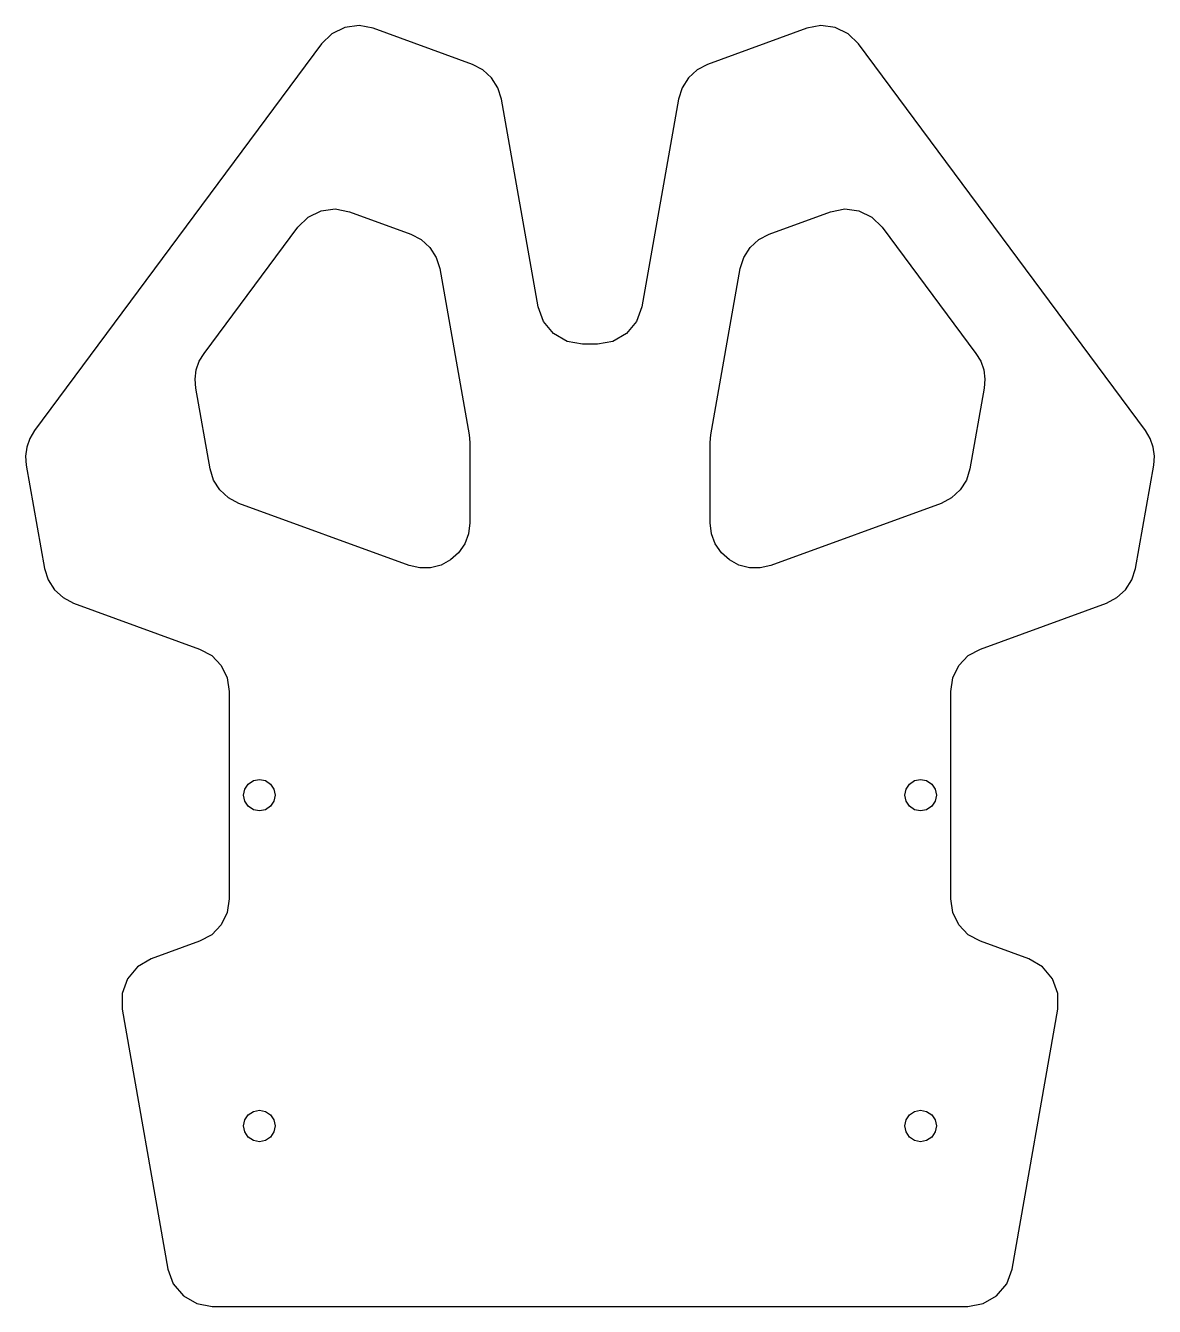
# Model space of a CAD drawing. Extents: x -37.6 to 37.6, y 0 to 85.2.
import ezdxf

# ---------------------------------------------------------------- set-up
doc = ezdxf.new("R2010")
doc.units = 0
doc.header["$MEASUREMENT"] = 0
doc.layers.add('VISIBLE', color=7, linetype='CONTINUOUS')

msp = doc.modelspace()

# ---------------------------------------------------------------- linework, layer by layer
at = {"layer": 'VISIBLE'}
for points in [[(-14.427, 85, 1.6), (-15.367, 85.18, 1.6), (-16.315, 85.054, 1.6), (-17.176, 84.637, 1.6), (-17.862, 83.97, 1.6)], [(-7.819, 82.595, 1.6), (-14.427, 85, 1.6)], [(14.427, 85, 1.6), (7.819, 82.595, 1.6)], [(17.862, 83.97, 1.6), (17.176, 84.637, 1.6), (16.315, 85.054, 1.6), (15.367, 85.18, 1.6), (14.427, 85, 1.6)], [(-17.862, 83.97, 1.6), (-36.966, 58.253, 1.6)], [(36.966, 58.253, 1.6), (17.862, 83.97, 1.6)], [(-5.891, 80.297, 1.6), (-6.126, 81.044, 1.6), (-6.547, 81.704, 1.6), (-7.125, 82.233, 1.6), (-7.819, 82.595, 1.6)], [(7.819, 82.595, 1.6), (7.125, 82.233, 1.6), (6.547, 81.704, 1.6), (6.126, 81.044, 1.6), (5.891, 80.297, 1.6)], [(-3.454, 66.479, 1.6), (-5.891, 80.297, 1.6)], [(5.891, 80.297, 1.6), (3.454, 66.479, 1.6)], [(-19.445, 71.776, 1.6), (-18.76, 72.443, 1.6), (-17.899, 72.861, 1.6), (-16.951, 72.986, 1.6), (-16.011, 72.806, 1.6)], [(-16.011, 72.806, 1.6), (-11.923, 71.319, 1.6)], [(11.923, 71.319, 1.6), (16.011, 72.806, 1.6)], [(16.011, 72.806, 1.6), (16.951, 72.986, 1.6), (17.899, 72.861, 1.6), (18.76, 72.443, 1.6), (19.445, 71.776, 1.6)], [(-25.684, 63.378, 1.6), (-19.445, 71.776, 1.6)], [(19.445, 71.776, 1.6), (25.684, 63.378, 1.6)], [(-11.923, 71.319, 1.6), (-11.229, 70.957, 1.6), (-10.651, 70.428, 1.6), (-10.231, 69.767, 1.6), (-9.995, 69.02, 1.6)], [(9.995, 69.02, 1.6), (10.231, 69.767, 1.6), (10.651, 70.428, 1.6), (11.229, 70.957, 1.6), (11.923, 71.319, 1.6)], [(-9.995, 69.02, 1.6), (-8.046, 57.964, 1.6)], [(8.046, 57.964, 1.6), (9.995, 69.02, 1.6)], [(-0.5, 64, 1.6), (-1.526, 64.181, 1.6), (-2.428, 64.702, 1.6), (-3.098, 65.5, 1.6), (-3.454, 66.479, 1.6)], [(3.454, 66.479, 1.6), (3.098, 65.5, 1.6), (2.428, 64.702, 1.6), (1.526, 64.181, 1.6), (0.5, 64, 1.6)], [(0.5, 64, 1.6), (-0.5, 64, 1.6)], [(-26.231, 61.068, 1.6), (-26.275, 61.675, 1.6), (-26.196, 62.279, 1.6), (-25.996, 62.855, 1.6), (-25.684, 63.378, 1.6)], [(25.684, 63.378, 1.6), (25.996, 62.855, 1.6), (26.196, 62.279, 1.6), (26.275, 61.675, 1.6), (26.231, 61.068, 1.6)], [(-25.285, 55.706, 1.6), (-26.231, 61.068, 1.6)], [(26.231, 61.068, 1.6), (25.285, 55.706, 1.6)], [(-36.966, 58.253, 1.6), (-37.278, 57.73, 1.6), (-37.477, 57.154, 1.6), (-37.556, 56.551, 1.6), (-37.512, 55.943, 1.6)], [(-8.046, 57.964, 1.6), (-8, 57.443, 1.6)], [(8, 57.443, 1.6), (8.046, 57.964, 1.6)], [(37.512, 55.943, 1.6), (37.556, 56.551, 1.6), (37.477, 57.154, 1.6), (37.278, 57.73, 1.6), (36.966, 58.253, 1.6)], [(-8, 57.443, 1.6), (-8, 52.103, 1.6)], [(8, 52.103, 1.6), (8, 57.443, 1.6)], [(-37.512, 55.943, 1.6), (-36.301, 49.073, 1.6)], [(-23.357, 53.408, 1.6), (-24.051, 53.769, 1.6), (-24.629, 54.298, 1.6), (-25.05, 54.959, 1.6), (-25.285, 55.706, 1.6)], [(25.285, 55.706, 1.6), (25.05, 54.959, 1.6), (24.629, 54.298, 1.6), (24.051, 53.769, 1.6), (23.357, 53.408, 1.6)], [(36.301, 49.073, 1.6), (37.512, 55.943, 1.6)], [(-12.026, 49.284, 1.6), (-23.357, 53.408, 1.6)], [(23.357, 53.408, 1.6), (12.026, 49.284, 1.6)], [(-8, 52.103, 1.6), (-8.086, 51.39, 1.6), (-8.339, 50.717, 1.6), (-8.744, 50.125, 1.6), (-9.279, 49.645, 1.6), (-9.913, 49.307, 1.6), (-10.608, 49.128, 1.6), (-11.327, 49.121, 1.6), (-12.026, 49.284, 1.6)], [(12.026, 49.284, 1.6), (11.327, 49.121, 1.6), (10.608, 49.128, 1.6), (9.913, 49.307, 1.6), (9.279, 49.645, 1.6), (8.744, 50.125, 1.6), (8.339, 50.717, 1.6), (8.086, 51.39, 1.6), (8, 52.103, 1.6)], [(-36.301, 49.073, 1.6), (-36.065, 48.326, 1.6), (-35.644, 47.666, 1.6), (-35.067, 47.137, 1.6), (-34.372, 46.775, 1.6)], [(34.372, 46.775, 1.6), (35.067, 47.137, 1.6), (35.644, 47.666, 1.6), (36.065, 48.326, 1.6), (36.301, 49.073, 1.6)], [(-34.372, 46.775, 1.6), (-25.974, 43.718, 1.6)], [(25.974, 43.718, 1.6), (34.372, 46.775, 1.6)], [(-25.974, 43.718, 1.6), (-25.174, 43.279, 1.6), (-24.543, 42.62, 1.6), (-24.139, 41.801, 1.6), (-24, 40.899, 1.6)], [(24, 40.899, 1.6), (24.139, 41.801, 1.6), (24.543, 42.62, 1.6), (25.174, 43.279, 1.6), (25.974, 43.718, 1.6)], [(-24, 40.899, 1.6), (-24, 27.101, 1.6)], [(24, 27.101, 1.6), (24, 40.899, 1.6)], [(-20.95, 34, 1.6), (-21.03, 33.598, 1.6), (-21.258, 33.258, 1.6), (-21.598, 33.03, 1.6), (-22, 32.95, 1.6), (-22.402, 33.03, 1.6), (-22.742, 33.258, 1.6), (-22.97, 33.598, 1.6), (-23.05, 34, 1.6), (-22.97, 34.402, 1.6), (-22.742, 34.742, 1.6), (-22.402, 34.97, 1.6), (-22, 35.05, 1.6), (-21.598, 34.97, 1.6), (-21.258, 34.742, 1.6), (-21.03, 34.402, 1.6), (-20.95, 34, 1.6)], [(20.95, 34, 1.6), (21.03, 34.402, 1.6), (21.258, 34.742, 1.6), (21.598, 34.97, 1.6), (22, 35.05, 1.6), (22.402, 34.97, 1.6), (22.742, 34.742, 1.6), (22.97, 34.402, 1.6), (23.05, 34, 1.6), (22.97, 33.598, 1.6), (22.742, 33.258, 1.6), (22.402, 33.03, 1.6), (22, 32.95, 1.6), (21.598, 33.03, 1.6), (21.258, 33.258, 1.6), (21.03, 33.598, 1.6), (20.95, 34, 1.6)], [(-24, 27.101, 1.6), (-24.139, 26.199, 1.6), (-24.543, 25.38, 1.6), (-25.174, 24.721, 1.6), (-25.974, 24.282, 1.6)], [(25.974, 24.282, 1.6), (25.174, 24.721, 1.6), (24.543, 25.38, 1.6), (24.139, 26.199, 1.6), (24, 27.101, 1.6)], [(-25.974, 24.282, 1.6), (-29.205, 23.106, 1.6)], [(29.205, 23.106, 1.6), (25.974, 24.282, 1.6)], [(-29.205, 23.106, 1.6), (-30.107, 22.585, 1.6), (-30.777, 21.787, 1.6), (-31.133, 20.808, 1.6), (-31.133, 19.766, 1.6)], [(31.133, 19.766, 1.6), (31.133, 20.808, 1.6), (30.777, 21.787, 1.6), (30.107, 22.585, 1.6), (29.205, 23.106, 1.6)], [(-31.133, 19.766, 1.6), (-28.085, 2.479, 1.6)], [(28.085, 2.479, 1.6), (31.133, 19.766, 1.6)], [(-20.95, 12, 1.6), (-21.03, 11.598, 1.6), (-21.258, 11.258, 1.6), (-21.598, 11.03, 1.6), (-22, 10.95, 1.6), (-22.402, 11.03, 1.6), (-22.742, 11.258, 1.6), (-22.97, 11.598, 1.6), (-23.05, 12, 1.6), (-22.97, 12.402, 1.6), (-22.742, 12.742, 1.6), (-22.402, 12.97, 1.6), (-22, 13.05, 1.6), (-21.598, 12.97, 1.6), (-21.258, 12.742, 1.6), (-21.03, 12.402, 1.6), (-20.95, 12, 1.6)], [(20.95, 12, 1.6), (21.03, 12.402, 1.6), (21.258, 12.742, 1.6), (21.598, 12.97, 1.6), (22, 13.05, 1.6), (22.402, 12.97, 1.6), (22.742, 12.742, 1.6), (22.97, 12.402, 1.6), (23.05, 12, 1.6), (22.97, 11.598, 1.6), (22.742, 11.258, 1.6), (22.402, 11.03, 1.6), (22, 10.95, 1.6), (21.598, 11.03, 1.6), (21.258, 11.258, 1.6), (21.03, 11.598, 1.6), (20.95, 12, 1.6)], [(-28.085, 2.479, 1.6), (-27.729, 1.5, 1.6), (-27.059, 0.702, 1.6), (-26.157, 0.181, 1.6), (-25.131, 0, 1.6)], [(25.131, 0, 1.6), (26.157, 0.181, 1.6), (27.059, 0.702, 1.6), (27.729, 1.5, 1.6), (28.085, 2.479, 1.6)], [(-25.131, 0, 1.6), (25.131, 0, 1.6)]]:
    msp.add_polyline3d(points, dxfattribs=at)

doc.saveas('drawing.dxf')
